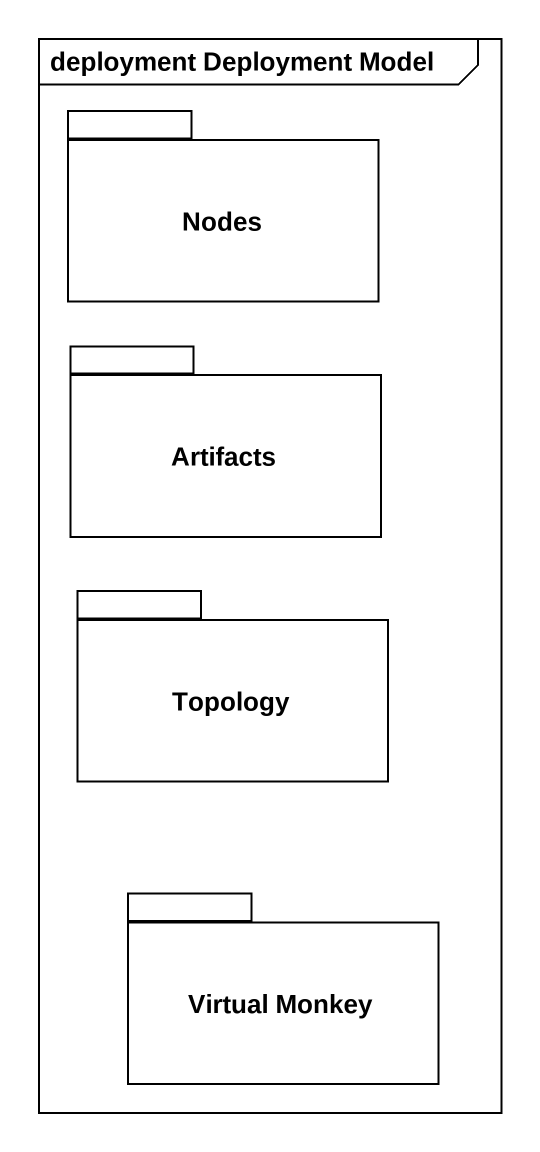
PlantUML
@startuml
mainframe deployment Deployment Model
package Nodes {
}
package Artifacts {
}
package Topology {
}
package "Virtual Monkey" as Virtual_Monkey {
}
@enduml
